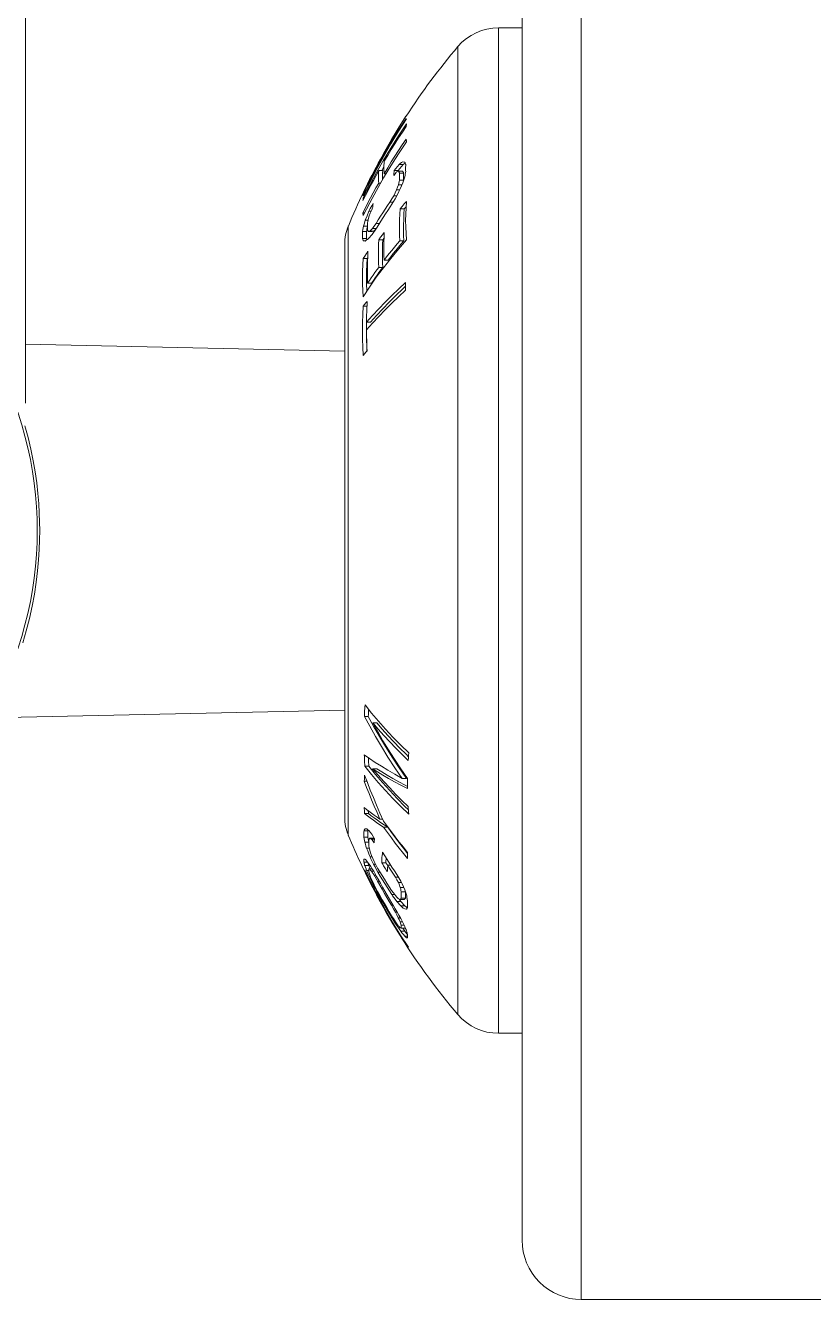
# Model space of a CAD drawing. Header units: centimetres. Extents: x 118932 to 154602, y -32682 to -23521.
# Drawn here: x 129557.41 to 129564.08, y -27757.22 to -27746.45 of the extents above; entities that cross this region are included whole.
import ezdxf

# ---------------------------------------------------------------- set-up
doc = ezdxf.new("R2010")
doc.units = ezdxf.units.CM
doc.header["$LTSCALE"] = 50
doc.header["$MEASUREMENT"] = 0
doc.layers.add('GEN_02_TF_Mobilya', color=7, linetype='Continuous', lineweight=5, true_color=0x745e3d)

# ---------------------------------------------------------------- blocks, each defined once
blk = doc.blocks.new('spor aletleri 2')
at = {"layer": 'GEN_02_TF_Mobilya'}
for p, q in [((3.248, -108.726), (3.248, -136.025)), ((7.448, -131.101), (7.448, -143.1)), ((6.905, -133.01), (6.905, -141.192)), ((6.261, -134.058), (6.279, -134.027)), ((6.366, -134.058), (6.401, -134.058)), ((6.408, -134.005), (6.443, -134.005)), ((6.282, -134.084), (6.299, -134.084)), ((6.411, -134.079), (6.446, -134.079)), ((6.45, -134.128), (6.445, -134.145)), ((6.105, -134.288), (6.113, -134.288)), ((6.142, -134.185), (6.147, -134.185)), ((6.416, -134.381), (6.451, -134.381)), ((6.101, -134.416), (6.116, -134.416)), ((6.122, -134.476), (6.144, -134.476)), ((6.152, -134.402), (6.17, -134.402)), ((5.978, -134.526), (5.978, -139.675)), ((6.099, -134.572), (6.132, -134.572)), ((6.107, -134.527), (6.14, -134.527)), ((6.147, -134.573), (6.161, -134.569)), ((5.948, -139.523), (5.948, -134.679)), ((6.236, -134.642), (6.27, -134.642)), ((6.104, -134.8), (6.137, -134.8)), ((6.105, -135.204), (6.136, -135.204)), ((6.183, -135.348), (6.132, -135.405)), ((3.248, -135.525), (5.948, -135.583)), ((6.114, -138.671), (6.147, -138.671)), ((6.118, -139.093), (6.152, -139.093)), ((6.111, -139.638), (6.144, -139.638)), ((6.277, -139.609), (6.311, -139.609)), ((6.11, -139.692), (6.143, -139.692)), ((6.175, -139.71), (6.2, -139.71)), ((6.2, -139.706), (6.193, -139.702)), ((6.118, -139.879), (6.12, -139.879)), ((6.11, -139.904), (6.142, -139.904)), ((6.174, -139.979), (6.193, -139.979)), ((6.162, -140.039), (6.17, -140.039)), ((6.197, -140.014), (6.211, -140.014)), ((6.226, -140.065), (6.24, -140.065)), ((6.377, -140.03), (6.403, -140.03)), ((6.402, -140.074), (6.427, -140.074)), ((6.229, -140.171), (6.236, -140.171)), ((6.347, -140.178), (6.37, -140.178)), ((6.418, -140.117), (6.446, -140.117)), ((6.401, -140.373), (6.417, -140.373)), ((6.418, -140.409), (6.435, -140.409)), ((6.388, -140.439), (6.4, -140.439)), ((6.426, -140.435), (6.448, -140.435))]:
    blk.add_line(p, q, dxfattribs=at)
at = {"layer": 'GEN_02_TF_Mobilya', "flags": 128}
blk.add_lwpolyline([(7.948, -143.6), (7.948, -130.601), (25.846, -130.602), (25.846, -143.6)], close=True, dxfattribs=at)
for points in [[(7.448, -132.851), (7.248, -132.851), (7.248, -141.35), (7.448, -141.35)], [(6.466, -133.598), (6.465, -133.599), (6.401, -133.702), (6.341, -133.803), (6.285, -133.902), (6.233, -133.999), (6.186, -134.093), (6.142, -134.185), (6.191, -134.088), (6.243, -133.991), (6.296, -133.896), (6.351, -133.802), (6.408, -133.709), (6.467, -133.617), (6.467, -133.617), (6.468, -133.618), (6.468, -133.619), (6.469, -133.62), (6.469, -133.62), (6.47, -133.621), (6.403, -133.726), (6.339, -133.833), (6.276, -133.941), (6.217, -134.05), (6.159, -134.16), (6.104, -134.272), (6.103, -134.271), (6.103, -134.27), (6.102, -134.269), (6.101, -134.268), (6.101, -134.267), (6.1, -134.266), (6.107, -134.266)], [(6.1, -134.266), (6.141, -134.176), (6.186, -134.084), (6.235, -133.99), (6.287, -133.893), (6.344, -133.795), (6.384, -133.729), (6.405, -133.694)], [(6.47, -133.664), (6.469, -133.668), (6.469, -133.671), (6.468, -133.675), (6.468, -133.679), (6.467, -133.683), (6.467, -133.686), (6.435, -133.734), (6.403, -133.782), (6.372, -133.831), (6.341, -133.88), (6.311, -133.929), (6.282, -133.978), (6.28, -133.996), (6.279, -134.014), (6.279, -134.031), (6.279, -134.049), (6.28, -134.066), (6.282, -134.084), (6.311, -134.034), (6.341, -133.985), (6.372, -133.936), (6.403, -133.888), (6.434, -133.84), (6.467, -133.792), (6.467, -133.795), (6.468, -133.799), (6.468, -133.803), (6.469, -133.807), (6.469, -133.81), (6.47, -133.814), (6.403, -133.915), (6.339, -134.017), (6.276, -134.12), (6.217, -134.225), (6.159, -134.331), (6.104, -134.438), (6.104, -134.434), (6.103, -134.431), (6.103, -134.427), (6.102, -134.423), (6.102, -134.419), (6.101, -134.416), (6.123, -134.373), (6.144, -134.331), (6.167, -134.289), (6.189, -134.247), (6.212, -134.205), (6.235, -134.163), (6.252, -134.163)], [(6.235, -134.163), (6.234, -134.146), (6.233, -134.128), (6.233, -134.111), (6.233, -134.093), (6.234, -134.076), (6.236, -134.058), (6.213, -134.1), (6.19, -134.141), (6.167, -134.183), (6.145, -134.226), (6.123, -134.268), (6.102, -134.31), (6.102, -134.307), (6.103, -134.303), (6.103, -134.299), (6.104, -134.295), (6.105, -134.292), (6.105, -134.288), (6.16, -134.181), (6.217, -134.075), (6.277, -133.97), (6.339, -133.867), (6.403, -133.765), (6.47, -133.664)], [(6.267, -134.136), (6.267, -134.128), (6.267, -134.111), (6.267, -134.093), (6.268, -134.076), (6.27, -134.058), (6.236, -134.058)], [(6.41, -134.138), (6.41, -134.128), (6.41, -134.118), (6.41, -134.108), (6.41, -134.099), (6.411, -134.089), (6.411, -134.079), (6.41, -134.076), (6.408, -134.074), (6.407, -134.072), (6.406, -134.069), (6.404, -134.067), (6.403, -134.064), (6.439, -134.064), (6.44, -134.067), (6.441, -134.069), (6.442, -134.072), (6.444, -134.074), (6.445, -134.076), (6.446, -134.079), (6.446, -134.089), (6.446, -134.099), (6.446, -134.108), (6.446, -134.118), (6.446, -134.128), (6.446, -134.138), (6.445, -134.145), (6.439, -134.162), (6.428, -134.186), (6.417, -134.211), (6.406, -134.236), (6.39, -134.267), (6.373, -134.297), (6.36, -134.319)], [(6.403, -134.064), (6.387, -134.069), (6.383, -134.073), (6.362, -134.098), (6.363, -134.091), (6.363, -134.085), (6.364, -134.078), (6.365, -134.072), (6.365, -134.065), (6.366, -134.058), (6.38, -134.041), (6.393, -134.023), (6.408, -134.005), (6.418, -133.998), (6.429, -133.99), (6.44, -133.983), (6.456, -133.986), (6.457, -133.989), (6.459, -133.993), (6.46, -133.996), (6.461, -134), (6.462, -134.003), (6.464, -134.007), (6.464, -134.017), (6.463, -134.026), (6.463, -134.036), (6.463, -134.046), (6.463, -134.056), (6.464, -134.066), (6.462, -134.074), (6.459, -134.089)], [(6.4, -134.064), (6.401, -134.058), (6.415, -134.041), (6.429, -134.023), (6.443, -134.005), (6.459, -133.994)], [(6.413, -134.22), (6.386, -134.22), (6.394, -134.199), (6.403, -134.177)], [(6.432, -134.177), (6.403, -134.177), (6.405, -134.164), (6.408, -134.151), (6.41, -134.138), (6.446, -134.138)], [(6.459, -134.089), (6.458, -134.096), (6.456, -134.111), (6.45, -134.128)], [(6.329, -134.324), (6.345, -134.297), (6.362, -134.27), (6.388, -134.27)], [(6.362, -134.27), (6.374, -134.245), (6.386, -134.22)], [(6.413, -134.651), (6.411, -134.606), (6.41, -134.561), (6.41, -134.516), (6.411, -134.471), (6.413, -134.426), (6.416, -134.381), (6.433, -134.36), (6.451, -134.34), (6.469, -134.319), (6.466, -134.373), (6.464, -134.427), (6.463, -134.481), (6.464, -134.536), (6.466, -134.59), (6.469, -134.644), (6.402, -134.721), (6.337, -134.8), (6.275, -134.88), (6.215, -134.96), (6.158, -135.042), (6.103, -135.125), (6.1, -135.071), (6.099, -135.017), (6.099, -134.962), (6.099, -134.908), (6.101, -134.854), (6.104, -134.8), (6.117, -134.78), (6.131, -134.759), (6.144, -134.739)], [(6.099, -134.631), (6.099, -134.621), (6.099, -134.611), (6.099, -134.601), (6.099, -134.591), (6.099, -134.581), (6.099, -134.572), (6.102, -134.557), (6.104, -134.542), (6.107, -134.527), (6.115, -134.501), (6.122, -134.476), (6.137, -134.439), (6.152, -134.402), (6.164, -134.379), (6.176, -134.357), (6.188, -134.335), (6.187, -134.341), (6.186, -134.348), (6.186, -134.355), (6.185, -134.361), (6.185, -134.368), (6.184, -134.374), (6.177, -134.389), (6.163, -134.417), (6.155, -134.439), (6.148, -134.461), (6.145, -134.474), (6.142, -134.487), (6.14, -134.499), (6.139, -134.509), (6.139, -134.519), (6.139, -134.529), (6.139, -134.539), (6.139, -134.549), (6.139, -134.559), (6.14, -134.561), (6.142, -134.564), (6.143, -134.566), (6.144, -134.568), (6.145, -134.571), (6.147, -134.573), (6.18, -134.573), (6.195, -134.569)], [(6.213, -134.505), (6.232, -134.474), (6.251, -134.444), (6.27, -134.414), (6.289, -134.384), (6.309, -134.354), (6.329, -134.324), (6.357, -134.324)], [(6.235, -134.876), (6.233, -134.837), (6.233, -134.798), (6.233, -134.759), (6.233, -134.72), (6.234, -134.681), (6.236, -134.642), (6.251, -134.621), (6.266, -134.601), (6.282, -134.58), (6.28, -134.619), (6.279, -134.659), (6.279, -134.698), (6.279, -134.737), (6.279, -134.776), (6.281, -134.815), (6.302, -134.787), (6.324, -134.76), (6.345, -134.732), (6.368, -134.705), (6.39, -134.678), (6.413, -134.651), (6.448, -134.651), (6.446, -134.606), (6.446, -134.561), (6.446, -134.516), (6.447, -134.471), (6.449, -134.426), (6.451, -134.381), (6.466, -134.363)], [(6.36, -134.319), (6.346, -134.342), (6.332, -134.364), (6.312, -134.394), (6.293, -134.424), (6.273, -134.454), (6.254, -134.484)], [(6.254, -134.484), (6.235, -134.514), (6.216, -134.544), (6.204, -134.562), (6.191, -134.58), (6.179, -134.598), (6.169, -134.609), (6.159, -134.621), (6.15, -134.633), (6.14, -134.64), (6.13, -134.647), (6.121, -134.654), (6.106, -134.652), (6.124, -134.652)], [(6.215, -134.546), (6.183, -134.546), (6.188, -134.539), (6.203, -134.518), (6.213, -134.505), (6.241, -134.505)], [(6.136, -134.643), (6.133, -134.634), (6.132, -134.631), (6.132, -134.621), (6.132, -134.611), (6.132, -134.601), (6.132, -134.591), (6.132, -134.581), (6.132, -134.572), (6.134, -134.564), (6.136, -134.549), (6.139, -134.534)], [(6.183, -134.546), (6.172, -134.558), (6.161, -134.569), (6.195, -134.569), (6.208, -134.555)], [(6.106, -134.652), (6.105, -134.648), (6.103, -134.645), (6.102, -134.641), (6.101, -134.638), (6.1, -134.634), (6.099, -134.631), (6.132, -134.631)], [(6.141, -135.009), (6.174, -135.009), (6.19, -134.987), (6.205, -134.965), (6.221, -134.942), (6.237, -134.92), (6.253, -134.898), (6.269, -134.876), (6.268, -134.837), (6.267, -134.798), (6.267, -134.759), (6.267, -134.72), (6.268, -134.681), (6.27, -134.642), (6.28, -134.629)], [(6.281, -134.815), (6.315, -134.815), (6.337, -134.787), (6.358, -134.76), (6.38, -134.732), (6.403, -134.705), (6.425, -134.678), (6.448, -134.651)], [(6.134, -135.078), (6.134, -135.071), (6.132, -135.017), (6.132, -134.962), (6.132, -134.908), (6.134, -134.854), (6.137, -134.8), (6.142, -134.794)], [(6.144, -134.739), (6.142, -134.784), (6.14, -134.829), (6.139, -134.874), (6.139, -134.919), (6.14, -134.964), (6.141, -135.009), (6.156, -134.987), (6.171, -134.965), (6.187, -134.942), (6.203, -134.92), (6.219, -134.898), (6.235, -134.876), (6.269, -134.876)], [(6.166, -135.339), (6.132, -135.339), (6.133, -135.31), (6.133, -135.281), (6.134, -135.252), (6.135, -135.222), (6.137, -135.193), (6.138, -135.164), (6.127, -135.177), (6.116, -135.19), (6.105, -135.204), (6.101, -135.273), (6.099, -135.343), (6.099, -135.412), (6.099, -135.482), (6.101, -135.551), (6.104, -135.621), (6.115, -135.608), (6.126, -135.594), (6.137, -135.581), (6.136, -135.552), (6.135, -135.522), (6.134, -135.493), (6.133, -135.464), (6.132, -135.435), (6.132, -135.405), (6.133, -135.343), (6.133, -135.339), (6.183, -135.282), (6.235, -135.225), (6.289, -135.169), (6.345, -135.113), (6.404, -135.058), (6.463, -135.003), (6.463, -135.025), (6.463, -135.047), (6.463, -135.069), (6.403, -135.124), (6.345, -135.179), (6.289, -135.235), (6.235, -135.291), (6.183, -135.348)], [(6.166, -135.339), (6.217, -135.282), (6.269, -135.225), (6.324, -135.169), (6.38, -135.113), (6.439, -135.058), (6.463, -135.036)], [(6.135, -135.583), (6.134, -135.551), (6.132, -135.482), (6.132, -135.412)], [(3.243, -136.214), (3.27, -136.313), (3.294, -136.412), (3.313, -136.51), (3.33, -136.605), (3.343, -136.698), (3.353, -136.787), (3.36, -136.872), (3.365, -136.953), (3.368, -137.03), (3.369, -137.101), (3.368, -137.178), (3.365, -137.26), (3.359, -137.348), (3.35, -137.441), (3.338, -137.538), (3.323, -137.638), (3.304, -137.74), (3.281, -137.843), (3.254, -137.947), (3.225, -138.049)], [(2.949, -138.683), (5.948, -138.618)], [(6.434, -139.195), (6.372, -139.105), (6.313, -139.015), (6.258, -138.927), (6.207, -138.84), (6.159, -138.755), (6.114, -138.671), (6.115, -138.655), (6.116, -138.639), (6.116, -138.623), (6.117, -138.606), (6.119, -138.59), (6.12, -138.574), (6.175, -138.644), (6.233, -138.713), (6.294, -138.78), (6.356, -138.848), (6.421, -138.914), (6.489, -138.979), (6.487, -139.001), (6.486, -139.022), (6.485, -139.044), (6.431, -138.992), (6.379, -138.94), (6.328, -138.887), (6.279, -138.834), (6.231, -138.78), (6.185, -138.725), (6.219, -138.725)], [(6.184, -139.114), (6.23, -139.169), (6.278, -139.223), (6.328, -139.276), (6.378, -139.329), (6.431, -139.381), (6.485, -139.433), (6.485, -139.444), (6.487, -139.466), (6.487, -139.476), (6.489, -139.498), (6.421, -139.433), (6.356, -139.366), (6.293, -139.299), (6.232, -139.231), (6.174, -139.162), (6.118, -139.093), (6.117, -139.077), (6.116, -139.06), (6.115, -139.044), (6.115, -139.028), (6.114, -139.012), (6.113, -138.996), (6.158, -139.028), (6.206, -139.06), (6.258, -139.093), (6.313, -139.127), (6.372, -139.161), (6.434, -139.195), (6.47, -139.195), (6.407, -139.105), (6.348, -139.015), (6.292, -138.927), (6.241, -138.84), (6.192, -138.755), (6.147, -138.671), (6.148, -138.655), (6.149, -138.639), (6.15, -138.613)], [(6.185, -138.725), (6.227, -138.8), (6.271, -138.877), (6.319, -138.955), (6.369, -139.034), (6.423, -139.114), (6.479, -139.195), (6.479, -139.21), (6.479, -139.224), (6.479, -139.253), (6.479, -139.282), (6.423, -139.253), (6.37, -139.224), (6.319, -139.196), (6.271, -139.169), (6.226, -139.141), (6.184, -139.114), (6.218, -139.114), (6.261, -139.141), (6.306, -139.169), (6.354, -139.196), (6.405, -139.224), (6.458, -139.253), (6.479, -139.263)], [(6.487, -139.012), (6.467, -138.992), (6.414, -138.94), (6.363, -138.887), (6.313, -138.834), (6.265, -138.78), (6.219, -138.725)], [(6.486, -139.461), (6.457, -139.433), (6.391, -139.366), (6.328, -139.299), (6.266, -139.231), (6.208, -139.162), (6.152, -139.093), (6.151, -139.077), (6.15, -139.06), (6.149, -139.044), (6.148, -139.02)], [(6.135, -139.22), (6.113, -139.22), (6.114, -139.203), (6.115, -139.186), (6.116, -139.169), (6.139, -139.231), (6.164, -139.294), (6.19, -139.358), (6.217, -139.423), (6.246, -139.49), (6.277, -139.557), (6.309, -139.602), (6.342, -139.646), (6.375, -139.69), (6.409, -139.734), (6.444, -139.778), (6.479, -139.821), (6.479, -139.829), (6.479, -139.838), (6.479, -139.855), (6.479, -139.872), (6.444, -139.829), (6.409, -139.785), (6.375, -139.742), (6.342, -139.698), (6.309, -139.653), (6.277, -139.609), (6.246, -139.588), (6.217, -139.569), (6.19, -139.549), (6.164, -139.53), (6.139, -139.511), (6.115, -139.492), (6.149, -139.492), (6.147, -139.468)], [(6.246, -139.539), (6.221, -139.484), (6.198, -139.43), (6.175, -139.376), (6.154, -139.323), (6.133, -139.271), (6.113, -139.22)], [(6.115, -139.492), (6.115, -139.484), (6.114, -139.467), (6.113, -139.45), (6.112, -139.441), (6.133, -139.458), (6.153, -139.473), (6.175, -139.489), (6.198, -139.506), (6.221, -139.522), (6.246, -139.539), (6.268, -139.539)], [(6.479, -139.829), (6.445, -139.785), (6.41, -139.742), (6.376, -139.698), (6.343, -139.653), (6.311, -139.609), (6.28, -139.588), (6.251, -139.569), (6.224, -139.549), (6.197, -139.53), (6.172, -139.511), (6.149, -139.492)], [(6.118, -139.735), (6.115, -139.721), (6.113, -139.707), (6.11, -139.692), (6.11, -139.683), (6.11, -139.674), (6.11, -139.665), (6.11, -139.656), (6.11, -139.647), (6.111, -139.638), (6.112, -139.636), (6.113, -139.633), (6.115, -139.63), (6.116, -139.627), (6.117, -139.624), (6.119, -139.621), (6.134, -139.622), (6.144, -139.631), (6.154, -139.64), (6.164, -139.649), (6.176, -139.667), (6.188, -139.686), (6.2, -139.705), (6.199, -139.711), (6.199, -139.717), (6.198, -139.723), (6.198, -139.729), (6.197, -139.735), (6.197, -139.741), (6.179, -139.715), (6.175, -139.71), (6.16, -139.702), (6.193, -139.702)], [(6.132, -139.784), (6.127, -139.768), (6.123, -139.751), (6.118, -139.735), (6.151, -139.735), (6.148, -139.721), (6.146, -139.707), (6.143, -139.692), (6.143, -139.683), (6.143, -139.674), (6.143, -139.665), (6.144, -139.656), (6.144, -139.647), (6.144, -139.638), (6.146, -139.633)], [(6.16, -139.702), (6.158, -139.704), (6.157, -139.706), (6.156, -139.708), (6.154, -139.71), (6.153, -139.712), (6.152, -139.714), (6.151, -139.723), (6.151, -139.732), (6.151, -139.741), (6.151, -139.75), (6.151, -139.759), (6.151, -139.768), (6.154, -139.78), (6.156, -139.792), (6.159, -139.804), (6.166, -139.826), (6.174, -139.848), (6.185, -139.872), (6.196, -139.897), (6.211, -139.925), (6.226, -139.953), (6.245, -139.985), (6.264, -140.017), (6.284, -140.048), (6.303, -140.08), (6.323, -140.111), (6.343, -140.142), (6.36, -140.164), (6.376, -140.186), (6.389, -140.199)], [(6.118, -139.933), (6.116, -139.928), (6.115, -139.923), (6.114, -139.918), (6.113, -139.914), (6.111, -139.909), (6.11, -139.904), (6.11, -139.9), (6.11, -139.895), (6.11, -139.891), (6.11, -139.887), (6.11, -139.883), (6.11, -139.879), (6.118, -139.877), (6.123, -139.882), (6.128, -139.887), (6.133, -139.891), (6.143, -139.905), (6.153, -139.919), (6.163, -139.933), (6.168, -139.941), (6.178, -139.957), (6.183, -139.965), (6.193, -139.981)], [(6.178, -139.858), (6.162, -139.858), (6.152, -139.833), (6.142, -139.809), (6.132, -139.784), (6.154, -139.784)], [(6.192, -139.921), (6.183, -139.903), (6.167, -139.869), (6.162, -139.858)], [(6.261, -139.908), (6.262, -139.893), (6.263, -139.878), (6.263, -139.863), (6.265, -139.848), (6.266, -139.833), (6.267, -139.818), (6.287, -139.85), (6.307, -139.882), (6.33, -139.918), (6.347, -139.945), (6.368, -139.976), (6.389, -140.007), (6.406, -140.035), (6.423, -140.063), (6.433, -140.088), (6.444, -140.113), (6.456, -140.138), (6.461, -140.154), (6.466, -140.17), (6.472, -140.187), (6.474, -140.201), (6.477, -140.215), (6.48, -140.229), (6.479, -140.238), (6.479, -140.247), (6.479, -140.256), (6.479, -140.265), (6.479, -140.274), (6.479, -140.283), (6.478, -140.286), (6.476, -140.289), (6.475, -140.292), (6.474, -140.295), (6.472, -140.298), (6.471, -140.301), (6.455, -140.299)], [(6.311, -139.933), (6.296, -139.908), (6.296, -139.893), (6.297, -139.878), (6.298, -139.867)], [(6.424, -140.525), (6.42, -140.525), (6.365, -140.435), (6.311, -140.344), (6.259, -140.252), (6.209, -140.159), (6.16, -140.065), (6.113, -139.97), (6.117, -139.969), (6.172, -140.081), (6.23, -140.192), (6.291, -140.302)], [(6.151, -139.973), (6.133, -139.973), (6.128, -139.959), (6.123, -139.946), (6.118, -139.933), (6.151, -139.933)], [(6.192, -140.1), (6.177, -140.07), (6.162, -140.039), (6.147, -140.006), (6.137, -139.984), (6.133, -139.973)], [(6.161, -139.96), (6.159, -139.953), (6.151, -139.933), (6.147, -139.918), (6.145, -139.909)], [(6.159, -139.961), (6.179, -139.96), (6.151, -139.96), (6.151, -139.964), (6.151, -139.969), (6.151, -139.973), (6.151, -139.977), (6.151, -139.981), (6.151, -139.985), (6.154, -139.994), (6.156, -140.003), (6.159, -140.011), (6.166, -140.029), (6.174, -140.048), (6.185, -140.071), (6.196, -140.095), (6.211, -140.123), (6.226, -140.152), (6.245, -140.186), (6.264, -140.221), (6.284, -140.254), (6.303, -140.288), (6.323, -140.322), (6.344, -140.356), (6.36, -140.381)], [(6.344, -140.268), (6.324, -140.235), (6.304, -140.201), (6.284, -140.167), (6.265, -140.133), (6.245, -140.099), (6.226, -140.065), (6.219, -140.052), (6.202, -140.022), (6.197, -140.014), (6.193, -140.008), (6.178, -139.985), (6.174, -139.979), (6.169, -139.973), (6.164, -139.967), (6.159, -139.961), (6.151, -139.96)], [(6.247, -139.989), (6.229, -139.989), (6.216, -139.967), (6.204, -139.944), (6.192, -139.921), (6.208, -139.921)], [(6.193, -139.981), (6.205, -140.003), (6.217, -140.024), (6.23, -140.046), (6.249, -140.08), (6.268, -140.114), (6.288, -140.148), (6.307, -140.182), (6.327, -140.216), (6.347, -140.25), (6.361, -140.273), (6.375, -140.297), (6.388, -140.321), (6.405, -140.351), (6.422, -140.381), (6.433, -140.403), (6.444, -140.425), (6.455, -140.448), (6.46, -140.461), (6.466, -140.474), (6.471, -140.487), (6.473, -140.492), (6.474, -140.497), (6.475, -140.502), (6.477, -140.507), (6.478, -140.512), (6.479, -140.517), (6.479, -140.521), (6.479, -140.525), (6.479, -140.529), (6.479, -140.533), (6.479, -140.537), (6.479, -140.542), (6.478, -140.542)], [(6.388, -140.235), (6.374, -140.216), (6.353, -140.188), (6.347, -140.178), (6.326, -140.147), (6.306, -140.116), (6.287, -140.084), (6.267, -140.053), (6.248, -140.021), (6.229, -139.989)], [(6.311, -139.93), (6.311, -139.939), (6.31, -139.948), (6.31, -139.957), (6.309, -139.966), (6.309, -139.975), (6.308, -139.984), (6.293, -139.959), (6.277, -139.934), (6.269, -139.921), (6.261, -139.908), (6.296, -139.908)], [(6.426, -140.154), (6.423, -140.142), (6.421, -140.129), (6.418, -140.117), (6.407, -140.089), (6.402, -140.074), (6.389, -140.052), (6.377, -140.03), (6.366, -140.014), (6.355, -139.997), (6.344, -139.98), (6.333, -139.964), (6.322, -139.947), (6.311, -139.93), (6.338, -139.93)], [(6.356, -140.374), (6.347, -140.374), (6.327, -140.341), (6.307, -140.307), (6.287, -140.273), (6.267, -140.239), (6.248, -140.205), (6.229, -140.171), (6.217, -140.147), (6.204, -140.124), (6.192, -140.1), (6.199, -140.1)], [(6.217, -140.182), (6.248, -140.239), (6.301, -140.332), (6.359, -140.428)], [(6.389, -140.199), (6.401, -140.212), (6.418, -140.219)], [(6.461, -140.208), (6.426, -140.208), (6.424, -140.21), (6.423, -140.212), (6.422, -140.213), (6.42, -140.215), (6.419, -140.217), (6.418, -140.219), (6.453, -140.219), (6.454, -140.217), (6.456, -140.215), (6.457, -140.213), (6.458, -140.212), (6.46, -140.21), (6.461, -140.208), (6.461, -140.199), (6.461, -140.19), (6.461, -140.181), (6.461, -140.163), (6.461, -140.155)], [(6.426, -140.208), (6.425, -140.199), (6.425, -140.19), (6.425, -140.181), (6.426, -140.172), (6.426, -140.163), (6.426, -140.154), (6.461, -140.154)], [(6.481, -140.623), (6.416, -140.523), (6.355, -140.425), (6.307, -140.343), (6.299, -140.329), (6.262, -140.262)], [(6.291, -140.302), (6.353, -140.41), (6.418, -140.517), (6.486, -140.622), (6.481, -140.623)], [(6.391, -140.326), (6.377, -140.326), (6.36, -140.297), (6.344, -140.268), (6.358, -140.268)], [(6.409, -140.216), (6.423, -140.235), (6.434, -140.248), (6.445, -140.26), (6.457, -140.273), (6.421, -140.273), (6.41, -140.26), (6.399, -140.248), (6.388, -140.235), (6.423, -140.235)], [(6.455, -140.299), (6.443, -140.291), (6.432, -140.282), (6.421, -140.273)], [(6.477, -140.289), (6.468, -140.282), (6.457, -140.273)], [(6.457, -140.487), (6.422, -140.487), (6.407, -140.466), (6.388, -140.439), (6.374, -140.418), (6.361, -140.396), (6.347, -140.374)], [(6.36, -140.381), (6.377, -140.407), (6.389, -140.424), (6.401, -140.441), (6.407, -140.447), (6.412, -140.453), (6.418, -140.459), (6.426, -140.46), (6.461, -140.46)], [(6.426, -140.46), (6.426, -140.456), (6.425, -140.452), (6.425, -140.448), (6.425, -140.444), (6.426, -140.439), (6.426, -140.435), (6.423, -140.427), (6.42, -140.418), (6.418, -140.409), (6.408, -140.387), (6.401, -140.373), (6.389, -140.349), (6.377, -140.326)], [(6.455, -140.529), (6.444, -140.515), (6.432, -140.501), (6.422, -140.487)], [(6.479, -140.515), (6.474, -140.508), (6.462, -140.494), (6.457, -140.487), (6.438, -140.46)], [(6.478, -140.542), (6.471, -140.544), (6.466, -140.539), (6.455, -140.529), (6.479, -140.529)]]:
    blk.add_lwpolyline(points, dxfattribs=at)
at = {"layer": 'GEN_02_TF_Mobilya'}
for centre, radius, start, end in [((7.248, -133.301), 0.45, 89.9993, 139.5974), ((11.245, -136.704), 5.699, 139.5974, 146.9817), ((11.245, -136.704), 5.699, 151.2227, 157.5389), ((6.348, -134.679), 0.4, 157.5389, 179.9993), ((0.248, -137.101), 3.1, 329.9364, 30.061), ((6.348, -139.523), 0.4, 179.9993, 202.4598), ((11.245, -137.498), 5.699, 202.4598, 208.1105), ((11.245, -137.498), 5.699, 212.297, 220.4013), ((7.248, -140.9), 0.45, 220.4013, 269.9993), ((7.948, -143.1), 0.5, 179.9993, 269.9993)]:
    blk.add_arc(centre, radius, start, end, dxfattribs=at)
blk = doc.blocks.new('c blok level -1 tefriş')
blk.add_blockref('spor aletleri 2', (-32.486, 927.178, -0.003))

msp = doc.modelspace()

# ---------------------------------------------------------------- block references
msp.add_blockref('c blok level -1 tefriş', (129586.651, -28540.795, 0.003))

doc.saveas('drawing.dxf')
